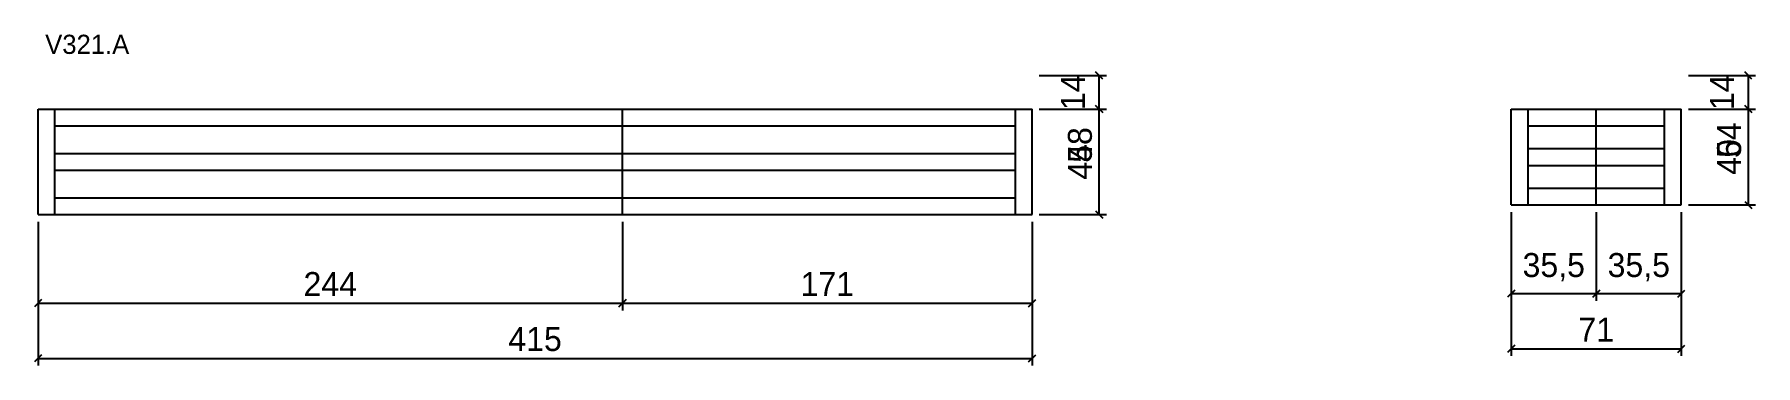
# Model space of a CAD drawing. Extents: x -2 to 717, y -257 to -119.
import ezdxf

# ---------------------------------------------------------------- set-up
doc = ezdxf.new("R2010")
doc.units = 0
for name, color, linetype in [('COTA', 241, 'Continuous'), ('NOMENCLATURA', 7, 'Continuous'), ('Painéis', 200, 'Continuous'), ('SARR_2.2x7', 40, 'Continuous')]:
    doc.layers.add(name, color=color, linetype=linetype)
doc.dimstyles.new('PAINEL', dxfattribs={"dimtxt": 10, "dimasz": 3, "dimexe": 3, "dimexo": 3, "dimgap": 3, "dimtad": 1, "dimblk": 'OBLIQUE', "dimblk1": 'OBLIQUE', "dimcen": 2.5, "dimclrd": 4, "dimclre": 4, "dimclrt": 240, "dimazin": 3, "dimtfac": 1, "dimtmove": 0, "dimatfit": 3})

# ---------------------------------------------------------------- blocks, each defined once
blk = doc.blocks.new('_OBLIQUE')
at = {"color": 0, "linetype": 'BYBLOCK'}
blk.add_line((-0.5, -0.5), (0.5, 0.5), dxfattribs=at)

msp = doc.modelspace()

# ---------------------------------------------------------------- linework, layer by layer
at = {"layer": 'Painéis'}
for p, q in [((0, -150), (244, -150)), ((0, -194), (0, -150)), ((244, -194), (244, -150)), ((244, -150), (415, -150)), ((415, -194), (415, -150)), ((615, -150), (650.5, -150)), ((615, -190), (615, -150)), ((650.5, -190), (650.5, -150)), ((650.5, -150), (686, -150)), ((686, -190), (686, -150)), ((615, -190), (650.5, -190)), ((650.5, -190), (686, -190)), ((0, -194), (244, -194)), ((244, -194), (415, -194))]:
    msp.add_line(p, q, dxfattribs=at)
at = {"layer": 'SARR_2.2x7'}
for p, q in [((7, -194), (7, -150)), ((408, -194), (408, -150)), ((622, -190), (622, -150)), ((679, -190), (679, -150))]:
    msp.add_line(p, q, dxfattribs=at)
for points in [[(7, -157), (244, -157)], [(7, -157), (244, -157)], [(244, -157), (408, -157)], [(244, -157), (408, -157)], [(622, -157), (650.5, -157)], [(622, -157), (650.5, -157)], [(650.5, -157), (679, -157)], [(650.5, -157), (679, -157)], [(7, -168.5), (244, -168.5)], [(7, -168.5), (244, -168.5)], [(244, -168.5), (408, -168.5)], [(244, -168.5), (408, -168.5)], [(622, -166.5), (650.5, -166.5)], [(622, -166.5), (650.5, -166.5)], [(650.5, -166.5), (679, -166.5)], [(650.5, -166.5), (679, -166.5)], [(7, -175.5), (244, -175.5)], [(7, -175.5), (244, -175.5)], [(244, -175.5), (408, -175.5)], [(244, -175.5), (408, -175.5)], [(622, -173.5), (650.5, -173.5)], [(622, -173.5), (650.5, -173.5)], [(650.5, -173.5), (679, -173.5)], [(650.5, -173.5), (679, -173.5)], [(622, -183), (650.5, -183)], [(622, -183), (650.5, -183)], [(650.5, -183), (679, -183)], [(650.5, -183), (679, -183)], [(7, -187), (244, -187)], [(7, -187), (244, -187)], [(244, -187), (408, -187)], [(244, -187), (408, -187)]]:
    msp.add_lwpolyline(points, dxfattribs=at)

# ---------------------------------------------------------------- texts
at = {"layer": 'NOMENCLATURA'}
msp.add_text('V321.A', height=8, dxfattribs=at).set_placement((3, -127))

# ---------------------------------------------------------------- dimensions: what is measured, and where the dimension line sits
at = {"layer": 'COTA'}
for base, p1, p2 in [((443, -194), (415, -194), (415, -136)), ((443, -150), (415, -150), (415, -136)), ((714, -190), (686, -190), (686, -136)), ((714, -150), (686, -150), (686, -136)), ((443, -194), (415, -194), (415, -150)), ((714, -190), (686, -190), (686, -150))]:
    msp.add_linear_dim(base=base, p1=p1, p2=p2, angle=90, dimstyle='PAINEL', dxfattribs=at).render()
for base, p1, p2 in [((615, -227), (615, -190), (650.5, -190)), ((615, -250), (615, -190), (686, -190)), ((650.5, -227), (650.5, -190), (686, -190)), ((0, -231), (0, -194), (244, -194)), ((0, -254), (0, -194), (415, -194)), ((244, -231), (244, -194), (415, -194))]:
    msp.add_linear_dim(base=base, p1=p1, p2=p2, dimstyle='PAINEL', dxfattribs=at).render()

doc.saveas('drawing.dxf')
